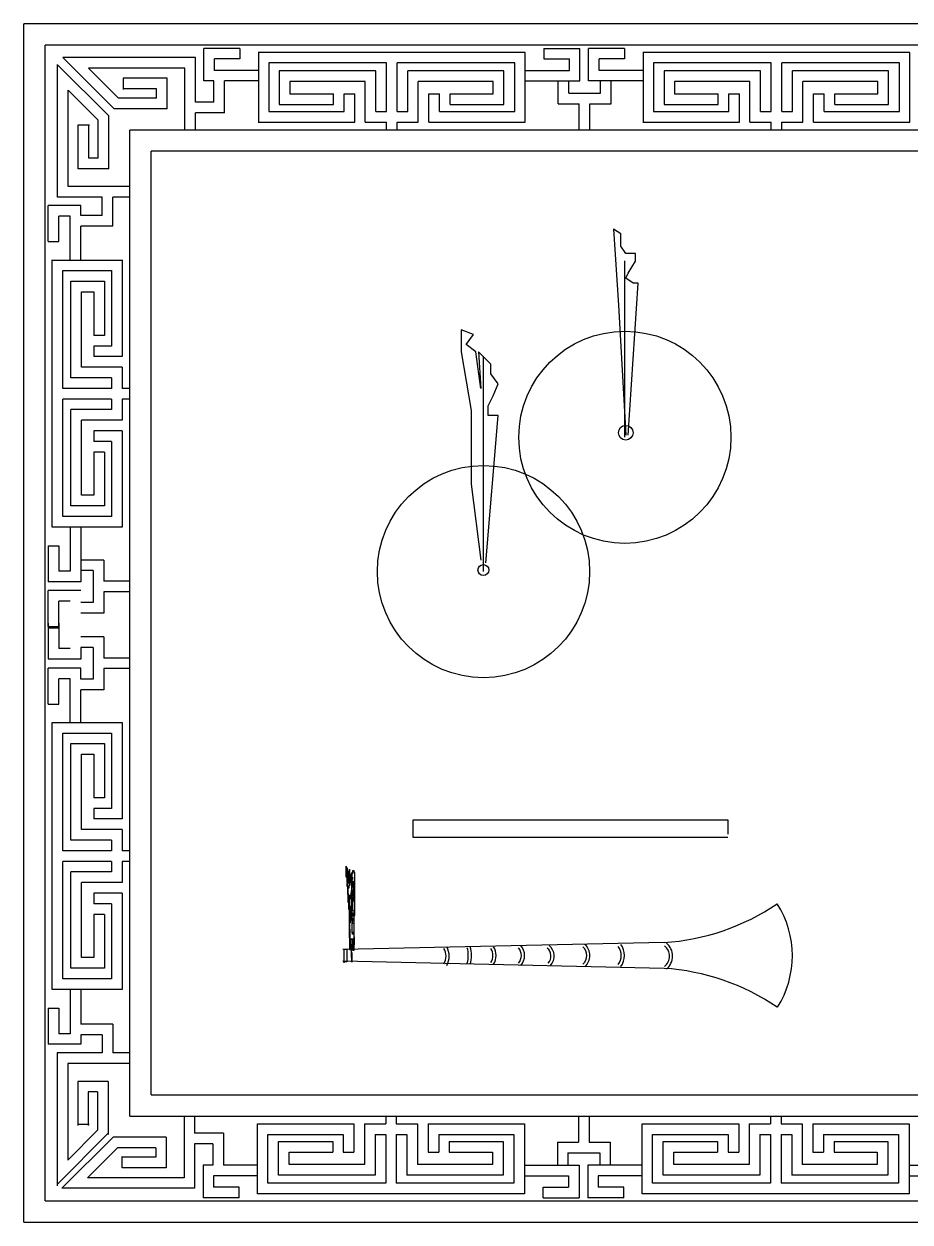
# Model space of a CAD drawing. Extents: x -42728 to 99010, y -18674 to 47645.
# Drawn here: x 54112 to 55115, y 11531 to 12887 of the extents above; entities that cross this region are included whole.
import ezdxf

# ---------------------------------------------------------------- set-up
doc = ezdxf.new("R2010")
doc.units = 0
doc.header["$LTSCALE"] = 100
doc.header["$MEASUREMENT"] = 0
doc.layers.get('0').update_dxf_attribs({"linetype": 'CONTINUOUS'})
doc.layers.add('A-FURN', color=7, linetype='CONTINUOUS')

# ---------------------------------------------------------------- blocks, each defined once
blk = doc.blocks.new('A$C61820693')
at = {"layer": 'A-FURN'}
for p, q in [((0, 0), (0, 1356)), ((1704, 1356), (0, 1356)), ((24, 24), (24, 1332)), ((1680, 1332), (24, 1332)), ((102, 1260.1), (44, 1317.9)), ((194.2, 1317.9), (44, 1317.9)), ((194.2, 1267.4), (194.2, 1317.9)), ((203.6, 1291.5), (203.6, 1328.4)), ((244.3, 1328.4), (203.6, 1328.4)), ((244.3, 1316.4), (215.6, 1316.4)), ((215.6, 1303.5), (215.6, 1316.4)), ((244.3, 1328.4), (244.3, 1316.4)), ((567.6, 1323.9), (265.1, 1323.9)), ((265.4, 1323.9), (265.4, 1244.8)), ((567.6, 1244.8), (567.6, 1323.9)), ((588.8, 1328.4), (588.8, 1316.4)), ((588.8, 1328.4), (629.5, 1328.4)), ((588.8, 1316.4), (617.5, 1316.4)), ((617.5, 1303.5), (617.5, 1316.4)), ((629.5, 1291.5), (629.5, 1328.4)), ((639.2, 1291.5), (639.2, 1328.4)), ((679.9, 1328.4), (639.2, 1328.4)), ((679.9, 1316.4), (651.2, 1316.4)), ((651.2, 1303.5), (651.2, 1316.4)), ((679.9, 1328.4), (679.9, 1316.4)), ((1003.1, 1323.9), (700.7, 1323.9)), ((700.9, 1323.9), (700.9, 1244.8)), ((1003.1, 1244.8), (1003.1, 1323.9)), ((38.2, 1159.9), (38.2, 1310.1)), ((96, 1251.9), (38.2, 1309.9)), ((107, 1272.1), (73, 1305.9)), ((182.2, 1305.9), (73, 1305.9)), ((182.2, 1236.8), (182.2, 1305.9)), ((265.4, 1303.5), (215.6, 1303.5)), ((277.1, 1311.9), (277.1, 1256.8)), ((410.5, 1311.9), (277.1, 1311.9)), ((289.1, 1302.9), (289.1, 1264.9)), ((398.5, 1302.9), (289.1, 1302.9)), ((398.5, 1256.8), (398.5, 1302.9)), ((410.5, 1256.8), (410.5, 1311.9)), ((422.5, 1256.8), (422.5, 1311.9)), ((555.6, 1311.9), (422.5, 1311.9)), ((434.5, 1256.8), (434.5, 1302.9)), ((543.4, 1302.9), (434.5, 1302.9)), ((543.4, 1264.9), (543.4, 1302.9)), ((555.6, 1256.8), (555.6, 1311.9)), ((567.8, 1303.5), (617.5, 1303.5)), ((700.9, 1303.5), (651.2, 1303.5)), ((712.7, 1311.9), (712.7, 1256.8)), ((846, 1311.9), (712.7, 1311.9)), ((724.7, 1302.9), (724.7, 1264.9)), ((834, 1302.9), (724.7, 1302.9)), ((834, 1256.8), (834, 1302.9)), ((846, 1256.8), (846, 1311.9)), ((858, 1256.8), (858, 1311.9)), ((991.1, 1311.9), (858, 1311.9)), ((870, 1256.8), (870, 1302.9)), ((978.9, 1302.9), (870, 1302.9)), ((978.9, 1264.9), (978.9, 1302.9)), ((991.1, 1256.8), (991.1, 1311.9)), ((112.2, 1294.6), (112.2, 1281.8)), ((162, 1294.6), (112.2, 1294.6)), ((162, 1260.1), (162, 1294.6)), ((214.9, 1291.5), (203.6, 1291.5)), ((214.9, 1291.5), (212.2, 1291.5)), ((214.9, 1267.4), (214.9, 1291.5)), ((226.9, 1255.4), (226.9, 1291.5)), ((265.4, 1291.5), (226.9, 1291.5)), ((301.1, 1290.9), (301.1, 1276.9)), ((386.5, 1290.9), (301.1, 1290.9)), ((386.5, 1244.8), (386.5, 1290.9)), ((446.5, 1244.8), (446.5, 1290.9)), ((531.4, 1290.9), (446.5, 1290.9)), ((531.4, 1276.9), (531.4, 1290.9)), ((567.8, 1291.5), (629.5, 1291.5)), ((604.8, 1265.7), (604.8, 1291.5)), ((616.8, 1277.7), (616.8, 1291.5)), ((700.9, 1291.5), (639.2, 1291.5)), ((652.8, 1277.7), (652.8, 1291.5)), ((664.8, 1265.7), (664.8, 1291.5)), ((736.7, 1290.9), (736.7, 1276.9)), ((822, 1290.9), (736.7, 1290.9)), ((822, 1244.8), (822, 1290.9)), ((882, 1244.8), (882, 1290.9)), ((966.9, 1290.9), (882, 1290.9)), ((966.9, 1276.9), (966.9, 1290.9)), ((84, 1247.1), (50.2, 1281)), ((50.2, 1171.9), (50.2, 1281)), ((150, 1282.6), (112.2, 1282.6)), ((150, 1272.1), (150, 1282.6)), ((301.1, 1276.9), (350.5, 1276.9)), ((350.5, 1264.9), (350.5, 1276.9)), ((362.5, 1256.8), (362.5, 1276.9)), ((362.5, 1276.9), (374.5, 1276.9)), ((374.5, 1244.8), (374.5, 1276.9)), ((458.5, 1244.8), (458.5, 1276.9)), ((458.5, 1276.9), (470.5, 1276.9)), ((470.5, 1256.8), (470.5, 1276.9)), ((482.5, 1264.9), (482.5, 1276.9)), ((482.5, 1276.9), (531.4, 1276.9)), ((616.8, 1277.7), (652.8, 1277.7)), ((736.7, 1276.9), (786, 1276.9)), ((786, 1264.9), (786, 1276.9)), ((798, 1256.8), (798, 1276.9)), ((798, 1276.9), (810, 1276.9)), ((810, 1244.8), (810, 1276.9)), ((894, 1244.8), (894, 1276.9)), ((894, 1276.9), (906, 1276.9)), ((906, 1256.8), (906, 1276.9)), ((918, 1264.9), (918, 1276.9)), ((918, 1276.9), (966.9, 1276.9)), ((150, 1272.1), (107, 1272.1)), ((214.9, 1267.4), (194.2, 1267.4)), ((289.1, 1264.9), (350.5, 1264.9)), ((482.5, 1264.9), (543.4, 1264.9)), ((604.8, 1265.7), (628.8, 1265.7)), ((628.8, 1236), (628.8, 1265.7)), ((640.8, 1236), (640.8, 1265.7)), ((640.8, 1265.7), (664.8, 1265.7)), ((724.7, 1264.9), (786, 1264.9)), ((918, 1264.9), (978.9, 1264.9)), ((96, 1192), (96, 1252)), ((162, 1260.1), (102, 1260.1)), ((226.9, 1255.4), (194.2, 1255.4)), ((194.2, 1236.8), (194.2, 1255.4)), ((277.1, 1256.8), (362.5, 1256.8)), ((398.5, 1256.8), (410.5, 1256.8)), ((422.5, 1256.8), (434.5, 1256.8)), ((470.5, 1256.8), (555.6, 1256.8)), ((712.7, 1256.8), (798, 1256.8)), ((834, 1256.8), (846, 1256.8)), ((858, 1256.8), (870, 1256.8)), ((906, 1256.8), (991.1, 1256.8)), ((61.5, 1241.8), (74.3, 1241.8)), ((61.5, 1192), (61.5, 1241.8)), ((73.5, 1204), (73.5, 1241.8)), ((84, 1204), (84, 1247.1)), ((120, 120), (120, 1236)), ((1584, 1236), (120, 1236)), ((265.1, 1244.8), (374.5, 1244.8)), ((386.5, 1244.8), (410.5, 1244.8)), ((410.5, 1236), (410.5, 1244.8)), ((422.5, 1236), (422.5, 1244.8)), ((422.5, 1244.8), (446.5, 1244.8)), ((458.5, 1244.8), (567.6, 1244.8)), ((700.7, 1244.8), (810, 1244.8)), ((822, 1244.8), (846, 1244.8)), ((846, 1236), (846, 1244.8)), ((858, 1244.8), (882, 1244.8)), ((858, 1236), (858, 1244.8)), ((894, 1244.8), (1003.1, 1244.8)), ((144, 144), (144, 1212)), ((1560, 1212), (144, 1212)), ((84, 1204), (73.5, 1204)), ((96, 1192), (61.5, 1192)), ((119.2, 1171.9), (50.2, 1171.9)), ((88.6, 1159.9), (38.2, 1159.9)), ((88.6, 1139.1), (88.6, 1159.9)), ((119.2, 1159.9), (100.6, 1159.9)), ((100.6, 1127.1), (100.6, 1159.9)), ((64.5, 1150.4), (27.6, 1150.4)), ((27.6, 1109.7), (27.6, 1150.4)), ((64.5, 1139.1), (64.5, 1150.4)), ((64.5, 1139.1), (64.5, 1141.8)), ((88.6, 1139.1), (64.5, 1139.1)), ((52.5, 1138.4), (39.6, 1138.4)), ((39.6, 1109.7), (39.6, 1138.4)), ((52.5, 1088.7), (52.5, 1138.4)), ((64.5, 1088.7), (64.5, 1127.1)), ((100.6, 1127.1), (64.5, 1127.1)), ((667.5, 1123.8), (673, 1037.8)), ((675.8, 1118.3), (667.5, 1123.8)), ((675.8, 1104.4), (675.8, 1118.3)), ((27.6, 1109.7), (39.6, 1109.7)), ((681.4, 1096.1), (675.8, 1104.4)), ((32.1, 786.5), (32.1, 1088.9)), ((32.1, 1088.7), (111.2, 1088.7)), ((111.2, 1088.9), (111.2, 979.5)), ((680.4, 888.2), (680.4, 1088.1)), ((692.5, 1096.1), (681.4, 1096.1)), ((684.2, 1073.9), (692.5, 1087.7)), ((692.5, 1087.7), (692.5, 1096.1)), ((44.1, 1076.9), (99.2, 1076.9)), ((44.1, 943.5), (44.1, 1076.9)), ((99.2, 1076.9), (99.2, 991.5)), ((681.4, 1068.3), (684.2, 1073.9)), ((53.2, 1064.9), (91.1, 1064.9)), ((53.2, 955.5), (53.2, 1064.9)), ((91.1, 1064.9), (91.1, 1003.5)), ((689.7, 1062.7), (681.4, 1068.3)), ((684.2, 890.6), (695.3, 1062.7)), ((695.3, 1062.7), (689.7, 1062.7)), ((65.2, 1052.9), (79.1, 1052.9)), ((65.2, 967.5), (65.2, 1052.9)), ((79.1, 1052.9), (79.1, 1003.5)), ((673, 1037.8), (681.4, 890.6)), ((91.1, 1003.5), (79.1, 1003.5)), ((495.1, 1010), (495.1, 985)), ((509, 1004.4), (495.1, 1010)), ((500.7, 993.3), (509, 1004.4)), ((99.2, 991.5), (79.1, 991.5)), ((79.1, 991.5), (79.1, 979.5)), ((511.8, 985), (500.7, 993.3)), ((111.2, 979.5), (79.1, 979.5)), ((495.1, 985), (506.3, 918.4)), ((517.4, 943.3), (511.8, 985)), ((514.6, 985), (517.4, 943.3)), ((528.5, 971.1), (514.6, 985)), ((520.3, 736.2), (520.3, 980.1)), ((111.2, 967.5), (65.2, 967.5)), ((111.2, 967.5), (111.2, 943.5)), ((528.5, 960), (528.5, 971.1)), ((99.2, 955.5), (53.2, 955.5)), ((99.2, 955.5), (99.2, 943.5)), ((536.8, 948.9), (528.5, 960)), ((99.2, 943.5), (44.1, 943.5)), ((120, 943.5), (111.2, 943.5)), ((531.3, 935), (536.8, 948.9)), ((99.2, 931.5), (44.1, 931.5)), ((44.1, 798.5), (44.1, 931.5)), ((99.2, 931.5), (99.2, 919.5)), ((120, 931.5), (111.2, 931.5)), ((111.2, 931.5), (111.2, 907.5)), ((525.7, 923.9), (531.3, 935)), ((525.7, 912.8), (525.7, 923.9)), ((99.2, 919.5), (53.2, 919.5)), ((53.2, 810.7), (53.2, 919.5)), ((506.3, 918.4), (506.3, 835.1)), ((522.9, 746.2), (536.8, 912.8)), ((536.8, 912.8), (525.7, 912.8)), ((111.2, 907.5), (65.2, 907.5)), ((65.2, 822.7), (65.2, 907.5)), ((111.2, 895.5), (79.1, 895.5)), ((79.1, 895.5), (79.1, 883.5)), ((111.2, 895.5), (111.2, 786.5)), ((99.2, 883.5), (79.1, 883.5)), ((99.2, 883.5), (99.2, 798.5)), ((91.1, 871.5), (79.1, 871.5)), ((79.1, 871.5), (79.1, 822.7)), ((91.1, 871.5), (91.1, 810.7)), ((506.3, 835.1), (517.4, 749)), ((79.1, 822.7), (65.2, 822.7)), ((91.1, 810.7), (53.2, 810.7)), ((99.2, 798.5), (44.1, 798.5)), ((111.2, 786.5), (32.1, 786.5)), ((52.5, 786.3), (52.5, 736.5)), ((64.5, 786.3), (64.5, 724.5)), ((27.6, 765.2), (39.6, 765.2)), ((27.6, 765.2), (27.6, 724.5)), ((39.6, 765.2), (39.6, 736.5)), ((90.3, 749.3), (64.5, 749.3)), ((90.3, 749.3), (90.3, 725.3)), ((52.5, 736.5), (39.6, 736.5)), ((78.3, 737.3), (64.5, 737.3)), ((78.3, 737.3), (78.3, 701.3)), ((64.5, 724.5), (27.6, 724.5)), ((120, 725.3), (90.3, 725.3)), ((64.5, 714.8), (27.6, 714.8)), ((27.6, 674.1), (27.6, 714.8)), ((90.3, 713.3), (90.3, 689.3)), ((120, 713.3), (90.3, 713.3)), ((39.6, 674.1), (39.6, 702.8)), ((52.5, 702.8), (39.6, 702.8)), ((78.3, 701.3), (64.5, 701.3)), ((90.3, 689.3), (64.5, 689.3)), ((27.6, 677.8), (27.6, 637.1)), ((27.6, 674.1), (39.6, 674.1)), ((27.6, 672.4), (39.6, 672.4)), ((39.6, 677.8), (39.6, 649.1)), ((90.3, 662.4), (64.5, 662.4)), ((90.3, 662.4), (90.3, 638.4)), ((52.5, 649.1), (39.6, 649.1)), ((64.5, 650.4), (64.5, 637.1)), ((78.3, 650.4), (64.5, 650.4)), ((78.3, 650.4), (78.3, 614.4)), ((120, 638.4), (90.3, 638.4)), ((64.5, 637.1), (27.6, 637.1)), ((27.6, 586.3), (27.6, 627)), ((64.5, 627), (27.6, 627)), ((64.5, 614.4), (64.5, 627)), ((90.3, 626.4), (90.3, 602.4)), ((120, 626.4), (90.3, 626.4)), ((39.6, 586.3), (39.6, 615)), ((52.5, 615), (39.6, 615)), ((52.5, 565.3), (52.5, 615)), ((78.3, 614.4), (64.5, 614.4)), ((64.5, 565.3), (64.5, 602.4)), ((90.3, 602.4), (64.5, 602.4)), ((27.6, 586.3), (39.6, 586.3)), ((32.1, 263.1), (32.1, 565.5)), ((32.1, 565.3), (111.2, 565.3)), ((111.2, 565.3), (111.2, 456.2)), ((44.1, 420.2), (44.1, 553.5)), ((44.1, 553.5), (99.2, 553.5)), ((99.2, 553.5), (99.2, 468.2)), ((53.2, 432.2), (53.2, 541.5)), ((53.2, 541.5), (91.1, 541.5)), ((65.2, 444.2), (65.2, 529.5)), ((65.2, 529.5), (79.1, 529.5)), ((79.1, 529.5), (79.1, 480.2)), ((91.1, 541.5), (91.1, 480.2)), ((91.1, 480.2), (79.1, 480.2)), ((99.2, 468.2), (79.1, 468.2)), ((79.1, 468.2), (79.1, 456.2)), ((111.2, 456.2), (79.1, 456.2)), ((440.6, 435.1), (440.6, 455.1)), ((440.6, 455.1), (796.8, 455.1)), ((796.8, 455.1), (796.8, 439.1)), ((111.2, 444.2), (65.2, 444.2)), ((111.2, 444.2), (111.2, 420.2)), ((796.8, 435.1), (440.6, 435.1)), ((99.2, 432.2), (53.2, 432.2)), ((99.2, 432.2), (99.2, 420.2)), ((99.2, 420.2), (44.1, 420.2)), ((99.2, 408.2), (44.1, 408.2)), ((44.1, 275.1), (44.1, 408.2)), ((99.2, 408.2), (99.2, 396.2)), ((120, 420.2), (111.2, 420.2)), ((120, 408.2), (111.2, 408.2)), ((111.2, 408.2), (111.2, 384.2)), ((99.2, 396.2), (53.2, 396.2)), ((53.2, 287.3), (53.2, 396.2)), ((365, 402.9), (365, 401.1)), ((365, 390.4), (365, 402.9)), ((365, 401.1), (365.9, 401.1)), ((365.9, 401.1), (365.9, 379.7)), ((366.8, 394), (367.7, 394)), ((366.8, 383.3), (366.8, 394)), ((367.7, 397.6), (368.5, 397.6)), ((367.7, 394), (367.7, 397.6)), ((367.7, 394.9), (368.5, 394.9)), ((367.7, 383.3), (367.7, 394.9)), ((368.5, 399.3), (368.5, 390.4)), ((368.5, 397.6), (368.5, 399.3)), ((368.5, 394.9), (368.5, 389.5)), ((370.3, 394), (371.2, 394)), ((370.3, 386.9), (370.3, 394)), ((371.2, 395.8), (371.2, 387.8)), ((371.2, 394), (371.2, 395.8)), ((371.2, 394), (371.2, 389.5)), ((372.1, 394), (371.2, 394)), ((372.1, 397.6), (372.1, 394)), ((373.9, 397.6), (372.1, 397.6)), ((373.9, 395.8), (373.9, 397.6)), ((374.8, 395.8), (373.9, 395.8)), ((374.8, 346.8), (374.8, 395.8)), ((65.2, 299.3), (65.2, 384.2)), ((111.2, 384.2), (65.2, 384.2)), ((365.9, 390.4), (365, 390.4)), ((365.9, 384.2), (365.9, 390.4)), ((366.8, 384.2), (365.9, 384.2)), ((365.9, 383.3), (366.8, 383.3)), ((365.9, 379.7), (365.9, 383.3)), ((366.8, 370.8), (366.8, 384.2)), ((367.7, 390.4), (367.7, 383.3)), ((368.5, 390.4), (367.7, 390.4)), ((367.7, 380.6), (367.7, 378)), ((368.5, 380.6), (367.7, 380.6)), ((368.5, 389.5), (369.4, 389.5)), ((368.5, 384.2), (368.5, 380.6)), ((371.2, 384.2), (368.5, 384.2)), ((369.4, 389.5), (369.4, 385.1)), ((369.4, 386.9), (370.3, 386.9)), ((369.4, 385.1), (369.4, 386.9)), ((370.3, 389.5), (370.3, 381.5)), ((371.2, 389.5), (370.3, 389.5)), ((370.3, 381.5), (371.2, 381.5)), ((371.2, 390.4), (372.1, 390.4)), ((371.2, 387.8), (371.2, 390.4)), ((371.2, 387.8), (371.2, 384.2)), ((372.1, 387.8), (371.2, 387.8)), ((371.2, 387.8), (371.2, 375.3)), ((371.2, 378.8), (371.2, 387.8)), ((371.2, 381.5), (372.1, 381.5)), ((371.2, 372.6), (371.2, 381.5)), ((371.2, 381.5), (371.2, 376.2)), ((372.1, 390.4), (372.1, 387.8)), ((372.1, 386), (373, 386)), ((372.1, 381.5), (372.1, 386)), ((372.1, 380.6), (372.1, 378.8)), ((373, 380.6), (372.1, 380.6)), ((373, 386), (373, 380.6)), ((373, 383.3), (373, 374.4)), ((373.9, 383.3), (373, 383.3)), ((373.9, 386), (373.9, 383.3)), ((373.9, 372.6), (373.9, 386)), ((79.1, 372.2), (79.1, 360.2)), ((111.2, 372.2), (79.1, 372.2)), ((111.2, 372.2), (111.2, 263.1)), ((366.8, 378), (366.8, 361.9)), ((367.7, 378), (366.8, 378)), ((367.7, 370.8), (366.8, 370.8)), ((367.7, 353.9), (367.7, 370.8)), ((369.4, 320), (368.5, 366.4)), ((369.4, 369.9), (370.3, 369.9)), ((369.4, 365.5), (369.4, 369.9)), ((369.4, 367.3), (369.4, 365.5)), ((370.3, 367.3), (369.4, 367.3)), ((370.3, 375.3), (370.3, 350.3)), ((371.2, 375.3), (370.3, 375.3)), ((370.3, 372.6), (371.2, 372.6)), ((370.3, 369.9), (370.3, 372.6)), ((370.3, 370.8), (370.3, 367.3)), ((371.2, 370.8), (370.3, 370.8)), ((372.1, 378.8), (371.2, 378.8)), ((371.2, 376.2), (372.1, 376.2)), ((371.2, 374.4), (371.2, 370.8)), ((373, 374.4), (371.2, 374.4)), ((372.1, 376.2), (372.1, 369)), ((372.1, 369), (373, 369)), ((372.1, 368.2), (372.1, 352.1)), ((372.1, 353.9), (372.1, 368.2)), ((372.1, 367.3), (372.1, 353.9)), ((372.1, 352.1), (372.1, 367.3)), ((373, 362.8), (373, 372.6)), ((373, 372.6), (373.9, 372.6)), ((373, 369), (373, 362.8)), ((99.2, 360.2), (79.1, 360.2)), ((99.2, 360.2), (99.2, 275.1)), ((366.8, 361.9), (367.7, 361.9)), ((367.7, 361.9), (367.7, 358.3)), ((367.7, 358.3), (368.5, 358.3)), ((368.5, 353.9), (367.7, 353.9)), ((368.5, 358.3), (368.5, 349.4)), ((368.5, 321.8), (368.5, 353.9)), ((369.4, 357.5), (369.4, 346.8)), ((369.4, 341.4), (369.4, 357.5)), ((370.3, 353.9), (372.1, 353.9)), ((370.3, 351.2), (370.3, 353.9)), ((370.3, 353), (370.3, 351.2)), ((370.3, 341.4), (370.3, 353)), ((371.2, 353.9), (371.2, 327.2)), ((372.1, 353.9), (371.2, 353.9)), ((373.9, 353), (373.9, 349.4)), ((373.9, 344.1), (373.9, 353)), ((91.1, 348.2), (79.1, 348.2)), ((79.1, 348.2), (79.1, 299.3)), ((91.1, 348.2), (91.1, 287.3)), ((368.5, 349.4), (369.4, 349.4)), ((368.5, 349.4), (368.5, 320)), ((369.4, 349.4), (368.5, 349.4)), ((368.5, 339.6), (369.4, 339.6)), ((368.5, 333.4), (368.5, 339.6)), ((368.5, 339.6), (368.5, 333.4)), ((369.4, 339.6), (368.5, 339.6)), ((369.4, 350.3), (369.4, 341.4)), ((370.3, 350.3), (369.4, 350.3)), ((369.4, 349.4), (369.4, 338.7)), ((369.4, 339.6), (369.4, 349.4)), ((369.4, 346.8), (370.3, 346.8)), ((369.4, 342.3), (369.4, 339.6)), ((370.3, 342.3), (369.4, 342.3)), ((370.3, 346.8), (370.3, 343.2)), ((370.3, 345), (370.3, 342.3)), ((371.2, 345), (370.3, 345)), ((370.3, 343.2), (370.3, 341.4)), ((371.2, 343.2), (370.3, 343.2)), ((370.3, 343.2), (372.1, 343.2)), ((371.2, 345.9), (371.2, 343.2)), ((372.1, 345.9), (371.2, 345.9)), ((371.2, 341.4), (371.2, 345)), ((372.1, 341.4), (371.2, 341.4)), ((372.1, 349.4), (372.1, 345.9)), ((373.9, 349.4), (372.1, 349.4)), ((372.1, 343.2), (372.1, 341.4)), ((372.1, 337.9), (372.1, 341.4)), ((372.1, 341.4), (373, 341.4)), ((373, 344.1), (373.9, 344.1)), ((373, 341.4), (373, 344.1)), ((373.9, 346.8), (374.8, 346.8)), ((373.9, 307.6), (373.9, 346.8)), ((368.5, 338.7), (368.5, 308.4)), ((369.4, 338.7), (368.5, 338.7)), ((371.2, 327.2), (372.1, 327.2)), ((373.9, 337.9), (372.1, 337.9)), ((372.1, 328), (373.9, 328)), ((372.1, 325.4), (372.1, 328)), ((372.1, 327.2), (372.1, 325.4)), ((373.9, 328), (373.9, 337.9)), ((724.8, 316.3), (361.1, 308.3)), ((369.4, 321.8), (368.5, 321.8)), ((368.5, 320), (369.4, 320)), ((369.4, 318.2), (369.4, 321.8)), ((369.4, 320), (369.4, 310.2)), ((373, 320), (369.4, 320)), ((369.4, 320), (369.4, 318.2)), ((370.3, 320), (372.1, 320)), ((370.3, 310.2), (370.3, 320)), ((371.2, 312), (371.2, 314.7)), ((371.2, 313.8), (371.2, 312)), ((372.1, 313.8), (371.2, 313.8)), ((371.2, 312), (372.1, 312)), ((371.2, 308.4), (371.2, 312)), ((372.1, 320), (372.1, 311.1)), ((372.1, 315.6), (372.1, 313.8)), ((373, 315.6), (372.1, 315.6)), ((372.1, 313.8), (373, 313.8)), ((372.1, 312), (372.1, 313.8)), ((373, 309.3), (373, 320)), ((373, 319.1), (373.9, 319.1)), ((373, 313.8), (373, 319.1)), ((373, 310.2), (373, 315.6)), ((373, 313.8), (373, 311.1)), ((373.9, 313.8), (373, 313.8)), ((373.9, 322.7), (373.9, 313.8)), ((373.9, 319.1), (373.9, 322.7)), ((79.1, 299.3), (65.2, 299.3)), ((362.7, 308.7), (365.5, 308.7)), ((362.7, 293.3), (362.7, 308.7)), ((365.5, 308.7), (365.5, 294.7)), ((368.5, 308.4), (372.1, 308.4)), ((369.4, 310.2), (373, 310.2)), ((373, 310.2), (370.3, 310.2)), ((370.3, 308.4), (370.3, 299.5)), ((370.3, 299.5), (371.2, 299.5)), ((371.2, 304.9), (371.2, 294.2)), ((371.2, 294.2), (371.2, 304.9)), ((371.2, 299.5), (371.2, 294.2)), ((372.1, 311.1), (372.1, 307.6)), ((373, 311.1), (372.1, 311.1)), ((372.1, 310.2), (373, 310.2)), ((372.1, 308.4), (372.1, 310.2)), ((372.1, 307.6), (373.9, 307.6)), ((91.1, 287.3), (53.2, 287.3)), ((724.8, 287.1), (361.1, 295.1)), ((365.5, 294.7), (361.3, 294.7)), ((99.2, 275.1), (44.1, 275.1)), ((111.2, 263.1), (32.1, 263.1)), ((52.5, 262.9), (52.5, 213.2)), ((64.5, 262.9), (64.5, 224)), ((27.6, 241.9), (39.6, 241.9)), ((27.6, 241.9), (27.6, 201.2)), ((39.6, 241.9), (39.6, 213.2)), ((100.6, 224), (64.5, 224)), ((100.6, 224), (100.6, 191.4)), ((52.5, 213.2), (39.6, 213.2)), ((64.5, 212), (64.5, 201.2)), ((88.6, 212), (64.5, 212)), ((88.6, 212), (88.6, 191.4)), ((64.5, 201.2), (27.6, 201.2)), ((88.6, 191.4), (37.6, 191.4)), ((37.6, 191.4), (37.6, 41.1)), ((118.7, 191.4), (100.6, 191.4)), ((118.7, 179.4), (49.6, 179.4)), ((49.6, 179.4), (49.6, 70.2)), ((95.4, 159.2), (60.9, 159.2)), ((60.9, 159.2), (60.9, 109.4)), ((95.4, 159.2), (95.4, 99.2)), ((83.4, 147.2), (72.9, 147.2)), ((72.9, 147.2), (72.9, 109.4)), ((83.4, 147.2), (83.4, 104.1)), ((144, 144), (1560, 144)), ((60.9, 110.8), (73.7, 110.8)), ((120, 120), (1584, 120)), ((181.3, 119.2), (181.3, 50.2)), ((193.3, 119.2), (193.3, 100.6)), ((264.3, 111.2), (373.6, 111.2)), ((264.5, 32.1), (264.5, 111.2)), ((373.6, 111.2), (373.6, 79.1)), ((385.6, 111.2), (385.6, 65.2)), ((385.6, 111.2), (409.6, 111.2)), ((409.6, 120), (409.6, 111.2)), ((421.6, 120), (421.6, 111.2)), ((421.6, 111.2), (445.6, 111.2)), ((445.6, 111.2), (445.6, 65.2)), ((457.6, 111.2), (457.6, 79.1)), ((457.6, 111.2), (566.7, 111.2)), ((566.7, 111.2), (566.7, 32.1)), ((627.9, 120), (627.9, 90.3)), ((639.9, 120), (639.9, 90.3)), ((699.8, 111.2), (809.2, 111.2)), ((700.1, 32.1), (700.1, 111.2)), ((809.2, 111.2), (809.2, 79.1)), ((821.2, 111.2), (821.2, 65.2)), ((821.2, 111.2), (845.2, 111.2)), ((845.2, 120), (845.2, 111.2)), ((857.2, 120), (857.2, 111.2)), ((857.2, 111.2), (881.2, 111.2)), ((881.2, 111.2), (881.2, 65.2)), ((893.2, 111.2), (893.2, 79.1)), ((893.2, 111.2), (1002.3, 111.2)), ((1002.3, 111.2), (1002.3, 32.1)), ((95.4, 100.6), (37.6, 42.6)), ((101.1, 95.9), (43.1, 38.2)), ((83.4, 104.1), (49.6, 70.2)), ((161.2, 95.9), (101.1, 95.9)), ((161.2, 95.9), (161.2, 61.4)), ((226, 100.6), (193.3, 100.6)), ((226, 100.6), (226, 64.5)), ((276.3, 99.2), (361.6, 99.2)), ((276.3, 44.1), (276.3, 99.2)), ((361.6, 99.2), (361.6, 79.1)), ((397.6, 99.2), (397.6, 53.2)), ((397.6, 99.2), (409.6, 99.2)), ((409.6, 99.2), (409.6, 44.1)), ((421.6, 99.2), (433.6, 99.2)), ((421.6, 99.2), (421.6, 44.1)), ((433.6, 99.2), (433.6, 53.2)), ((469.6, 99.2), (469.6, 79.1)), ((469.6, 99.2), (554.7, 99.2)), ((554.7, 99.2), (554.7, 44.1)), ((711.8, 44.1), (711.8, 99.2)), ((711.8, 99.2), (797.2, 99.2)), ((797.2, 99.2), (797.2, 79.1)), ((833.2, 99.2), (833.2, 53.2)), ((833.2, 99.2), (845.2, 99.2)), ((845.2, 99.2), (845.2, 44.1)), ((857.2, 99.2), (869.2, 99.2)), ((857.2, 99.2), (857.2, 44.1)), ((869.2, 99.2), (869.2, 53.2)), ((905.2, 99.2), (905.2, 79.1)), ((905.2, 99.2), (990.3, 99.2)), ((990.3, 99.2), (990.3, 44.1)), ((106.1, 83.9), (72.1, 50.2)), ((149.2, 83.9), (106.1, 83.9)), ((149.2, 83.9), (149.2, 73.4)), ((214, 88.6), (193.3, 88.6)), ((193.3, 88.6), (193.3, 38.2)), ((214, 88.6), (214, 64.5)), ((288.3, 53.2), (288.3, 91.1)), ((288.3, 91.1), (349.6, 91.1)), ((349.6, 91.1), (349.6, 79.1)), ((481.6, 91.1), (481.6, 79.1)), ((481.6, 91.1), (542.5, 91.1)), ((542.5, 91.1), (542.5, 53.2)), ((603.9, 90.3), (603.9, 64.5)), ((603.9, 90.3), (627.9, 90.3)), ((639.9, 90.3), (663.9, 90.3)), ((663.9, 90.3), (663.9, 64.5)), ((723.8, 53.2), (723.8, 91.1)), ((723.8, 91.1), (785.2, 91.1)), ((785.2, 91.1), (785.2, 79.1)), ((917.2, 91.1), (917.2, 79.1)), ((917.2, 91.1), (978, 91.1)), ((978, 91.1), (978, 53.2)), ((111.3, 61.4), (111.3, 74.3)), ((149.2, 73.4), (111.3, 73.4)), ((300.3, 65.2), (300.3, 79.1)), ((300.3, 79.1), (349.6, 79.1)), ((361.6, 79.1), (373.6, 79.1)), ((457.6, 79.1), (469.6, 79.1)), ((481.6, 79.1), (530.5, 79.1)), ((530.5, 79.1), (530.5, 65.2)), ((615.9, 78.3), (651.9, 78.3)), ((615.9, 78.3), (615.9, 64.5)), ((651.9, 78.3), (651.9, 64.5)), ((735.8, 65.2), (735.8, 79.1)), ((735.8, 79.1), (785.2, 79.1)), ((797.2, 79.1), (809.2, 79.1)), ((893.2, 79.1), (905.2, 79.1)), ((917.2, 79.1), (966, 79.1)), ((966, 79.1), (966, 65.2)), ((161.2, 61.4), (111.3, 61.4)), ((214, 64.5), (202.8, 64.5)), ((202.8, 64.5), (202.8, 27.6)), ((214, 64.5), (211.4, 64.5)), ((264.5, 64.5), (226, 64.5)), ((385.6, 65.2), (300.3, 65.2)), ((530.5, 65.2), (445.6, 65.2)), ((566.9, 64.5), (628.6, 64.5)), ((628.6, 64.5), (628.6, 27.6)), ((700.1, 64.5), (638.3, 64.5)), ((638.3, 64.5), (638.3, 27.6)), ((821.2, 65.2), (735.8, 65.2)), ((966, 65.2), (881.2, 65.2)), ((1002.4, 64.5), (1038.9, 64.5)), ((181.3, 50.2), (72.1, 50.2)), ((264.5, 52.5), (214.8, 52.5)), ((214.8, 52.5), (214.8, 39.6)), ((409.6, 44.1), (276.3, 44.1)), ((397.6, 53.2), (288.3, 53.2)), ((554.7, 44.1), (421.6, 44.1)), ((542.5, 53.2), (433.6, 53.2)), ((566.9, 52.5), (616.6, 52.5)), ((616.6, 52.5), (616.6, 39.6)), ((700.1, 52.5), (650.3, 52.5)), ((650.3, 52.5), (650.3, 39.6)), ((845.2, 44.1), (711.8, 44.1)), ((833.2, 53.2), (723.8, 53.2)), ((990.3, 44.1), (857.2, 44.1)), ((978, 53.2), (869.2, 53.2)), ((1002.4, 52.5), (1052.2, 52.5)), ((193.3, 38.2), (43.1, 38.2)), ((243.5, 27.6), (202.8, 27.6)), ((243.5, 39.6), (214.8, 39.6)), ((243.5, 27.6), (243.5, 39.6)), ((566.7, 32.1), (264.3, 32.1)), ((587.9, 27.6), (587.9, 39.6)), ((587.9, 39.6), (616.6, 39.6)), ((587.9, 27.6), (628.6, 27.6)), ((679, 27.6), (638.3, 27.6)), ((679, 39.6), (650.3, 39.6)), ((679, 27.6), (679, 39.6)), ((1002.3, 32.1), (699.8, 32.1)), ((24, 24), (1680, 24)), ((0, 0), (1704, 0))]:
    blk.add_line(p, q, dxfattribs=at)
for centre, radius in [((680.4, 888.2), 120.1), ((681.4, 893.4), 8.34), ((520.3, 736.2), 120.1), ((520.2, 737.9), 6.21)]:
    blk.add_circle(centre, radius, dxfattribs=at)
for centre, radius, start, end in [((707.9, 573.9), 258.1, 273.7461, 304.16), ((760.2, 301.4), 109.8, 327.9149, 32.4076), ((549.8, 301.7), 17, 318.8511, 41.1489), ((585, 301.1), 15.3, 316.4178, 50.7421), ((623.9, 301.7), 16.9, 312.0331, 47.9669), ((659.2, 301.7), 17.1, 322.7109, 37.2891), ((659.2, 301.7), 20.7, 322.7109, 37.2891), ((715.6, 301), 15.2, 308.9473, 51.0527), ((715.6, 301), 18.8, 308.9473, 51.0527), ((460.6, 301), 17.3, 329.9901, 30.0099), ((460.6, 301), 20.9, 329.9901, 30.0099), ((471.8, 301.7), 31.3, 343.7244, 16.2756), ((471.8, 301.7), 34.9, 343.7244, 16.2756), ((516.1, 301.7), 14.9, 328.0793, 31.9207), ((516.1, 301.7), 18.5, 328.0793, 31.9207), ((549.8, 301.7), 13.4, 318.8511, 41.1489), ((585, 301.1), 11.7, 316.4178, 50.7421), ((623.9, 301.7), 13.3, 312.0331, 47.9669), ((707.9, 29.6), 258.1, 55.84, 86.2539)]:
    blk.add_arc(centre, radius, start, end, dxfattribs=at)

msp = doc.modelspace()

# ---------------------------------------------------------------- block references
msp.add_blockref('A$C61820693', (54111.72215, 11531.00371))

doc.saveas('drawing.dxf')
